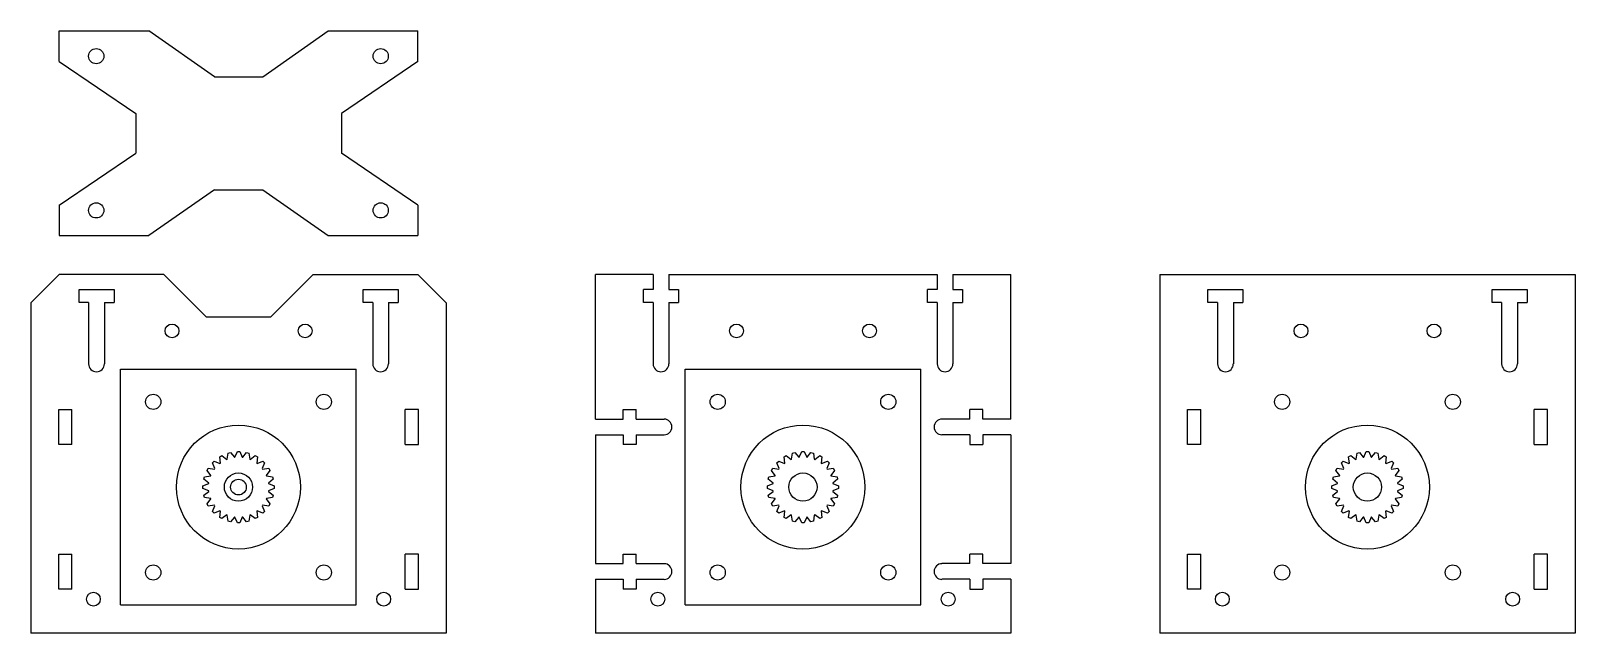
# Model space of a CAD drawing. Header units: inches. Extents: x -6 to 4.9, y 0.5 to 4.7.
import ezdxf

# ---------------------------------------------------------------- set-up
doc = ezdxf.new("R2010")
doc.units = ezdxf.units.IN
doc.header["$MEASUREMENT"] = 0
doc.layers.get('0').update_dxf_attribs({"lineweight": 25, "true_color": 0xffffff})

msp = doc.modelspace()

# ---------------------------------------------------------------- linework, layer by layer
for p, q in [((-5.8, 4.509), (-5.8, 4.725)), ((-5.8, 4.725), (-5.164, 4.725)), ((-4.7, 4.4), (-5.164, 4.725)), ((-4.357, 4.4), (-3.893, 4.725)), ((-3.893, 4.725), (-3.257, 4.725)), ((-3.257, 4.509), (-3.257, 4.725)), ((-5.8, 4.509), (-5.257, 4.141)), ((-3.257, 4.509), (-3.8, 4.141)), ((-4.7, 4.4), (-4.357, 4.4)), ((-5.257, 4.141), (-5.257, 3.859)), ((-3.8, 4.141), (-3.8, 3.859)), ((-5.8, 3.491), (-5.257, 3.859)), ((-3.257, 3.491), (-3.8, 3.859)), ((-4.7, 3.6), (-5.164, 3.275)), ((-4.7, 3.6), (-4.357, 3.6)), ((-4.357, 3.6), (-3.893, 3.275)), ((-5.8, 3.491), (-5.8, 3.275)), ((-3.257, 3.491), (-3.257, 3.275)), ((-5.8, 3.275), (-5.164, 3.275)), ((-3.893, 3.275), (-3.257, 3.275)), ((-6, 2.8), (-5.8, 3)), ((-5.057, 3), (-5.8, 3)), ((-4.757, 2.7), (-5.057, 3)), ((-4.3, 2.7), (-4, 3)), ((-4, 3), (-3.257, 3)), ((-3.257, 3), (-3.057, 2.8)), ((-1.591, 3), (-2, 3)), ((-2, 1.975), (-2, 3)), ((-1.591, 3), (-1.591, 2.894)), ((-1.479, 3), (-1.479, 2.894)), ((-1.479, 3), (0.422, 3)), ((0.422, 3), (0.422, 2.894)), ((0.534, 3), (0.943, 3)), ((0.534, 3), (0.534, 2.894)), ((0.943, 1.975), (0.943, 3)), ((2, 3), (2, 0.46)), ((2, 3), (4.943, 3)), ((4.943, 3), (4.943, 0.46)), ((-1.659, 2.801), (-1.659, 2.894)), ((-1.591, 2.894), (-1.659, 2.894)), ((-1.479, 2.894), (-1.411, 2.894)), ((-1.411, 2.894), (-1.411, 2.801)), ((0.354, 2.801), (0.354, 2.894)), ((0.422, 2.894), (0.354, 2.894)), ((0.534, 2.894), (0.602, 2.894)), ((0.602, 2.894), (0.602, 2.801)), ((2.341, 2.801), (2.341, 2.894)), ((2.341, 2.894), (2.589, 2.894)), ((2.589, 2.894), (2.589, 2.801)), ((4.354, 2.801), (4.354, 2.894)), ((4.354, 2.894), (4.602, 2.894)), ((4.602, 2.894), (4.602, 2.801)), ((-6, 2.8), (-6, 0.46)), ((-3.057, 2.8), (-3.057, 0.46)), ((-1.591, 2.801), (-1.659, 2.801)), ((-1.591, 2.801), (-1.591, 2.367)), ((-1.479, 2.801), (-1.479, 2.367)), ((-1.479, 2.801), (-1.411, 2.801)), ((0.422, 2.801), (0.354, 2.801)), ((0.422, 2.801), (0.422, 2.367)), ((0.534, 2.801), (0.534, 2.367)), ((0.534, 2.801), (0.602, 2.801)), ((2.409, 2.801), (2.341, 2.801)), ((2.409, 2.801), (2.409, 2.367)), ((2.521, 2.801), (2.521, 2.367)), ((2.521, 2.801), (2.589, 2.801)), ((4.422, 2.801), (4.354, 2.801)), ((4.422, 2.801), (4.422, 2.367)), ((4.534, 2.801), (4.534, 2.367)), ((4.534, 2.801), (4.602, 2.801)), ((-4.757, 2.7), (-4.3, 2.7)), ((-5.364, 2.329), (-3.694, 2.329)), ((-5.364, 0.659), (-5.364, 2.329)), ((-3.694, 0.659), (-3.694, 2.329)), ((-1.364, 2.329), (0.306, 2.329)), ((-1.364, 0.659), (-1.364, 2.329)), ((0.306, 0.659), (0.306, 2.329)), ((-2, 1.975), (-1.803, 1.975)), ((-1.803, 2.044), (-1.71, 2.044)), ((-1.803, 1.975), (-1.803, 2.044)), ((-1.71, 1.975), (-1.71, 2.044)), ((-1.71, 1.975), (-1.513, 1.975)), ((0.653, 1.975), (0.456, 1.975)), ((0.746, 2.044), (0.653, 2.044)), ((0.653, 1.975), (0.653, 2.044)), ((0.746, 1.975), (0.746, 2.044)), ((0.943, 1.975), (0.746, 1.975)), ((2.197, 2.044), (2.29, 2.044)), ((2.197, 1.796), (2.197, 2.044)), ((2.29, 1.796), (2.29, 2.044)), ((4.746, 2.044), (4.653, 2.044)), ((4.653, 1.796), (4.653, 2.044)), ((4.746, 1.796), (4.746, 2.044)), ((-2, 1.864), (-1.803, 1.864)), ((-2, 1.864), (-2, 0.952)), ((-1.803, 1.864), (-1.803, 1.796)), ((-1.71, 1.864), (-1.513, 1.864)), ((-1.71, 1.864), (-1.71, 1.796)), ((0.653, 1.864), (0.456, 1.864)), ((0.653, 1.864), (0.653, 1.796)), ((0.943, 1.864), (0.746, 1.864)), ((0.746, 1.864), (0.746, 1.796)), ((0.943, 1.864), (0.943, 0.952)), ((-1.71, 1.796), (-1.803, 1.796)), ((0.653, 1.796), (0.746, 1.796)), ((2.29, 1.796), (2.197, 1.796)), ((4.653, 1.796), (4.746, 1.796)), ((-0.713, 1.666), (-0.701, 1.678)), ((-0.662, 1.708), (-0.647, 1.717)), ((-0.66, 1.662), (-0.657, 1.664)), ((-0.612, 1.69), (-0.609, 1.691)), ((-0.602, 1.735), (-0.586, 1.74)), ((-0.558, 1.705), (-0.555, 1.705)), ((-0.537, 1.746), (-0.52, 1.746)), ((-0.502, 1.705), (-0.499, 1.705)), ((-0.472, 1.74), (-0.455, 1.735)), ((-0.449, 1.691), (-0.445, 1.69)), ((-0.41, 1.717), (-0.395, 1.708)), ((-0.4, 1.664), (-0.397, 1.662)), ((-0.356, 1.678), (-0.344, 1.666)), ((3.287, 1.666), (3.299, 1.678)), ((3.338, 1.708), (3.353, 1.717)), ((3.34, 1.662), (3.343, 1.664)), ((3.388, 1.69), (3.391, 1.691)), ((3.398, 1.735), (3.414, 1.74)), ((3.442, 1.705), (3.445, 1.705)), ((3.463, 1.746), (3.48, 1.746)), ((3.498, 1.705), (3.501, 1.705)), ((3.528, 1.74), (3.545, 1.735)), ((3.551, 1.691), (3.555, 1.69)), ((3.59, 1.717), (3.605, 1.708)), ((3.6, 1.664), (3.603, 1.662)), ((3.644, 1.678), (3.656, 1.666)), ((-0.775, 1.551), (-0.77, 1.567)), ((-0.752, 1.612), (-0.743, 1.627)), ((-0.726, 1.574), (-0.725, 1.577)), ((-0.699, 1.622), (-0.697, 1.625)), ((-0.36, 1.625), (-0.358, 1.622)), ((-0.332, 1.577), (-0.331, 1.574)), ((-0.314, 1.627), (-0.306, 1.612)), ((-0.287, 1.567), (-0.283, 1.551)), ((3.225, 1.551), (3.23, 1.567)), ((3.248, 1.612), (3.257, 1.627)), ((3.274, 1.574), (3.275, 1.577)), ((3.301, 1.622), (3.303, 1.625)), ((3.64, 1.625), (3.642, 1.622)), ((3.668, 1.577), (3.669, 1.574)), ((3.686, 1.627), (3.694, 1.612)), ((3.713, 1.567), (3.717, 1.551)), ((-0.781, 1.485), (-0.781, 1.502)), ((-0.77, 1.42), (-0.775, 1.437)), ((-0.74, 1.52), (-0.74, 1.523)), ((-0.74, 1.464), (-0.74, 1.467)), ((-0.317, 1.523), (-0.317, 1.52)), ((-0.317, 1.467), (-0.317, 1.464)), ((-0.283, 1.437), (-0.287, 1.42)), ((-0.276, 1.502), (-0.276, 1.485)), ((3.219, 1.485), (3.219, 1.502)), ((3.23, 1.42), (3.225, 1.437)), ((3.26, 1.52), (3.26, 1.523)), ((3.26, 1.464), (3.26, 1.467)), ((3.683, 1.523), (3.683, 1.52)), ((3.683, 1.467), (3.683, 1.464)), ((3.717, 1.437), (3.713, 1.42)), ((3.724, 1.502), (3.724, 1.485)), ((-0.743, 1.36), (-0.752, 1.375)), ((-0.725, 1.41), (-0.726, 1.414)), ((-0.701, 1.309), (-0.713, 1.321)), ((-0.697, 1.362), (-0.699, 1.365)), ((-0.657, 1.323), (-0.66, 1.325)), ((-0.397, 1.325), (-0.4, 1.323)), ((-0.358, 1.365), (-0.36, 1.362)), ((-0.344, 1.321), (-0.356, 1.309)), ((-0.331, 1.414), (-0.332, 1.41)), ((-0.306, 1.375), (-0.314, 1.36)), ((3.257, 1.36), (3.248, 1.375)), ((3.275, 1.41), (3.274, 1.414)), ((3.299, 1.309), (3.287, 1.321)), ((3.303, 1.362), (3.301, 1.365)), ((3.343, 1.323), (3.34, 1.325)), ((3.603, 1.325), (3.6, 1.323)), ((3.642, 1.365), (3.64, 1.362)), ((3.656, 1.321), (3.644, 1.309)), ((3.669, 1.414), (3.668, 1.41)), ((3.694, 1.375), (3.686, 1.36)), ((-0.647, 1.271), (-0.662, 1.279)), ((-0.609, 1.296), (-0.612, 1.297)), ((-0.586, 1.248), (-0.602, 1.252)), ((-0.555, 1.282), (-0.558, 1.282)), ((-0.52, 1.241), (-0.537, 1.241)), ((-0.499, 1.282), (-0.502, 1.282)), ((-0.455, 1.252), (-0.472, 1.248)), ((-0.445, 1.297), (-0.449, 1.296)), ((-0.395, 1.279), (-0.41, 1.271)), ((3.353, 1.271), (3.338, 1.279)), ((3.391, 1.296), (3.388, 1.297)), ((3.414, 1.248), (3.398, 1.252)), ((3.445, 1.282), (3.442, 1.282)), ((3.48, 1.241), (3.463, 1.241)), ((3.501, 1.282), (3.498, 1.282)), ((3.545, 1.252), (3.528, 1.248)), ((3.555, 1.297), (3.551, 1.296)), ((3.605, 1.279), (3.59, 1.271)), ((-1.803, 1.02), (-1.71, 1.02)), ((-1.803, 0.952), (-1.803, 1.02)), ((-1.71, 0.952), (-1.71, 1.02)), ((0.746, 1.02), (0.653, 1.02)), ((0.653, 0.952), (0.653, 1.02)), ((0.746, 0.952), (0.746, 1.02)), ((2.197, 1.02), (2.29, 1.02)), ((2.197, 0.772), (2.197, 1.02)), ((2.29, 0.772), (2.29, 1.02)), ((4.746, 1.02), (4.653, 1.02)), ((4.653, 0.772), (4.653, 1.02)), ((4.746, 0.772), (4.746, 1.02)), ((-2, 0.952), (-1.803, 0.952)), ((-1.71, 0.952), (-1.513, 0.952)), ((0.653, 0.952), (0.456, 0.952)), ((0.943, 0.952), (0.746, 0.952)), ((-2, 0.841), (-1.803, 0.841)), ((-2, 0.841), (-2, 0.46)), ((-1.803, 0.841), (-1.803, 0.772)), ((-1.71, 0.772), (-1.803, 0.772)), ((-1.71, 0.841), (-1.513, 0.841)), ((-1.71, 0.841), (-1.71, 0.772)), ((0.653, 0.841), (0.456, 0.841)), ((0.653, 0.841), (0.653, 0.772)), ((0.653, 0.772), (0.746, 0.772)), ((0.943, 0.841), (0.746, 0.841)), ((0.746, 0.841), (0.746, 0.772)), ((0.943, 0.841), (0.943, 0.46)), ((2.29, 0.772), (2.197, 0.772)), ((4.653, 0.772), (4.746, 0.772)), ((-5.364, 0.659), (-3.694, 0.659)), ((-1.364, 0.659), (0.306, 0.659)), ((-3.057, 0.46), (-6, 0.46)), ((0.943, 0.46), (-2, 0.46)), ((4.943, 0.46), (2, 0.46))]:
    msp.add_line(p, q)
at = {"color": 3, "true_color": 0x00ff00}
for p, q in [((-5.659, 2.801), (-5.659, 2.894)), ((-5.659, 2.894), (-5.411, 2.894)), ((-5.411, 2.894), (-5.411, 2.801)), ((-3.646, 2.801), (-3.646, 2.894)), ((-3.646, 2.894), (-3.398, 2.894)), ((-3.398, 2.894), (-3.398, 2.801)), ((-5.591, 2.801), (-5.659, 2.801)), ((-5.591, 2.801), (-5.591, 2.367)), ((-5.479, 2.801), (-5.479, 2.367)), ((-5.479, 2.801), (-5.411, 2.801)), ((-3.578, 2.801), (-3.646, 2.801)), ((-3.578, 2.801), (-3.578, 2.367)), ((-3.466, 2.801), (-3.466, 2.367)), ((-3.466, 2.801), (-3.398, 2.801)), ((-5.803, 2.044), (-5.71, 2.044)), ((-5.803, 1.796), (-5.803, 2.044)), ((-5.71, 1.796), (-5.71, 2.044)), ((-3.254, 2.044), (-3.347, 2.044)), ((-3.347, 1.796), (-3.347, 2.044)), ((-3.254, 1.796), (-3.254, 2.044)), ((-5.71, 1.796), (-5.803, 1.796)), ((-3.347, 1.796), (-3.254, 1.796)), ((-5.803, 1.02), (-5.71, 1.02)), ((-5.803, 0.772), (-5.803, 1.02)), ((-5.71, 0.772), (-5.71, 1.02)), ((-3.254, 1.02), (-3.347, 1.02)), ((-3.347, 0.772), (-3.347, 1.02)), ((-3.254, 0.772), (-3.254, 1.02)), ((-5.71, 0.772), (-5.803, 0.772)), ((-3.347, 0.772), (-3.254, 0.772))]:
    msp.add_line(p, q, dxfattribs=at)
at = {"color": 1, "true_color": 0xff0000}
for p, q in [((-4.713, 1.666), (-4.701, 1.678)), ((-4.697, 1.625), (-4.713, 1.666)), ((-4.701, 1.678), (-4.66, 1.662)), ((-4.662, 1.708), (-4.647, 1.717)), ((-4.657, 1.664), (-4.662, 1.708)), ((-4.66, 1.662), (-4.657, 1.664)), ((-4.647, 1.717), (-4.612, 1.69)), ((-4.612, 1.69), (-4.609, 1.691)), ((-4.609, 1.691), (-4.602, 1.735)), ((-4.602, 1.735), (-4.586, 1.74)), ((-4.586, 1.74), (-4.558, 1.705)), ((-4.558, 1.705), (-4.555, 1.705)), ((-4.555, 1.705), (-4.537, 1.746)), ((-4.537, 1.746), (-4.52, 1.746)), ((-4.52, 1.746), (-4.502, 1.705)), ((-4.502, 1.705), (-4.499, 1.705)), ((-4.499, 1.705), (-4.472, 1.74)), ((-4.472, 1.74), (-4.455, 1.735)), ((-4.455, 1.735), (-4.449, 1.691)), ((-4.449, 1.691), (-4.445, 1.69)), ((-4.445, 1.69), (-4.41, 1.717)), ((-4.41, 1.717), (-4.395, 1.708)), ((-4.395, 1.708), (-4.4, 1.664)), ((-4.4, 1.664), (-4.397, 1.662)), ((-4.397, 1.662), (-4.356, 1.678)), ((-4.344, 1.666), (-4.36, 1.625)), ((-4.356, 1.678), (-4.344, 1.666)), ((-4.775, 1.551), (-4.77, 1.567)), ((-4.74, 1.523), (-4.775, 1.551)), ((-4.77, 1.567), (-4.726, 1.574)), ((-4.752, 1.612), (-4.743, 1.627)), ((-4.725, 1.577), (-4.752, 1.612)), ((-4.743, 1.627), (-4.699, 1.622)), ((-4.726, 1.574), (-4.725, 1.577)), ((-4.699, 1.622), (-4.697, 1.625)), ((-4.36, 1.625), (-4.358, 1.622)), ((-4.358, 1.622), (-4.314, 1.627)), ((-4.306, 1.612), (-4.332, 1.577)), ((-4.332, 1.577), (-4.331, 1.574)), ((-4.331, 1.574), (-4.287, 1.567)), ((-4.283, 1.551), (-4.317, 1.523)), ((-4.314, 1.627), (-4.306, 1.612)), ((-4.287, 1.567), (-4.283, 1.551)), ((-4.781, 1.502), (-4.74, 1.52)), ((-4.781, 1.485), (-4.781, 1.502)), ((-4.74, 1.467), (-4.781, 1.485)), ((-4.775, 1.437), (-4.74, 1.464)), ((-4.77, 1.42), (-4.775, 1.437)), ((-4.74, 1.52), (-4.74, 1.523)), ((-4.74, 1.464), (-4.74, 1.467)), ((-4.317, 1.523), (-4.317, 1.52)), ((-4.317, 1.52), (-4.276, 1.502)), ((-4.276, 1.485), (-4.317, 1.467)), ((-4.317, 1.467), (-4.317, 1.464)), ((-4.317, 1.464), (-4.283, 1.437)), ((-4.283, 1.437), (-4.287, 1.42)), ((-4.276, 1.502), (-4.276, 1.485)), ((-4.726, 1.414), (-4.77, 1.42)), ((-4.752, 1.375), (-4.725, 1.41)), ((-4.743, 1.36), (-4.752, 1.375)), ((-4.699, 1.365), (-4.743, 1.36)), ((-4.725, 1.41), (-4.726, 1.414)), ((-4.713, 1.321), (-4.697, 1.362)), ((-4.701, 1.309), (-4.713, 1.321)), ((-4.66, 1.325), (-4.701, 1.309)), ((-4.697, 1.362), (-4.699, 1.365)), ((-4.662, 1.279), (-4.657, 1.323)), ((-4.657, 1.323), (-4.66, 1.325)), ((-4.397, 1.325), (-4.4, 1.323)), ((-4.4, 1.323), (-4.395, 1.279)), ((-4.356, 1.309), (-4.397, 1.325)), ((-4.358, 1.365), (-4.36, 1.362)), ((-4.36, 1.362), (-4.344, 1.321)), ((-4.314, 1.36), (-4.358, 1.365)), ((-4.344, 1.321), (-4.356, 1.309)), ((-4.331, 1.414), (-4.332, 1.41)), ((-4.332, 1.41), (-4.306, 1.375)), ((-4.287, 1.42), (-4.331, 1.414)), ((-4.306, 1.375), (-4.314, 1.36)), ((-4.647, 1.271), (-4.662, 1.279)), ((-4.612, 1.297), (-4.647, 1.271)), ((-4.609, 1.296), (-4.612, 1.297)), ((-4.602, 1.252), (-4.609, 1.296)), ((-4.586, 1.248), (-4.602, 1.252)), ((-4.558, 1.282), (-4.586, 1.248)), ((-4.555, 1.282), (-4.558, 1.282)), ((-4.537, 1.241), (-4.555, 1.282)), ((-4.52, 1.241), (-4.537, 1.241)), ((-4.502, 1.282), (-4.52, 1.241)), ((-4.499, 1.282), (-4.502, 1.282)), ((-4.472, 1.248), (-4.499, 1.282)), ((-4.455, 1.252), (-4.472, 1.248)), ((-4.449, 1.296), (-4.455, 1.252)), ((-4.445, 1.297), (-4.449, 1.296)), ((-4.41, 1.271), (-4.445, 1.297)), ((-4.395, 1.279), (-4.41, 1.271))]:
    msp.add_line(p, q, dxfattribs=at)
at = {"color": 7, "true_color": 0x000000}
for p, q in [((-0.697, 1.625), (-0.713, 1.666)), ((-0.701, 1.678), (-0.66, 1.662)), ((-0.657, 1.664), (-0.662, 1.708)), ((-0.647, 1.717), (-0.612, 1.69)), ((-0.609, 1.691), (-0.602, 1.735)), ((-0.586, 1.74), (-0.558, 1.705)), ((-0.555, 1.705), (-0.537, 1.746)), ((-0.52, 1.746), (-0.502, 1.705)), ((-0.499, 1.705), (-0.472, 1.74)), ((-0.455, 1.735), (-0.449, 1.691)), ((-0.445, 1.69), (-0.41, 1.717)), ((-0.395, 1.708), (-0.4, 1.664)), ((-0.397, 1.662), (-0.356, 1.678)), ((-0.344, 1.666), (-0.36, 1.625)), ((3.303, 1.625), (3.287, 1.666)), ((3.299, 1.678), (3.34, 1.662)), ((3.343, 1.664), (3.338, 1.708)), ((3.353, 1.717), (3.388, 1.69)), ((3.391, 1.691), (3.398, 1.735)), ((3.414, 1.74), (3.442, 1.705)), ((3.445, 1.705), (3.463, 1.746)), ((3.48, 1.746), (3.498, 1.705)), ((3.501, 1.705), (3.528, 1.74)), ((3.545, 1.735), (3.551, 1.691)), ((3.555, 1.69), (3.59, 1.717)), ((3.605, 1.708), (3.6, 1.664)), ((3.603, 1.662), (3.644, 1.678)), ((3.656, 1.666), (3.64, 1.625)), ((-0.74, 1.523), (-0.775, 1.551)), ((-0.77, 1.567), (-0.726, 1.574)), ((-0.725, 1.577), (-0.752, 1.612)), ((-0.743, 1.627), (-0.699, 1.622)), ((-0.358, 1.622), (-0.314, 1.627)), ((-0.306, 1.612), (-0.332, 1.577)), ((-0.331, 1.574), (-0.287, 1.567)), ((-0.283, 1.551), (-0.317, 1.523)), ((3.26, 1.523), (3.225, 1.551)), ((3.23, 1.567), (3.274, 1.574)), ((3.275, 1.577), (3.248, 1.612)), ((3.257, 1.627), (3.301, 1.622)), ((3.642, 1.622), (3.686, 1.627)), ((3.694, 1.612), (3.668, 1.577)), ((3.669, 1.574), (3.713, 1.567)), ((3.717, 1.551), (3.683, 1.523)), ((-0.781, 1.502), (-0.74, 1.52)), ((-0.74, 1.467), (-0.781, 1.485)), ((-0.775, 1.437), (-0.74, 1.464)), ((-0.317, 1.52), (-0.276, 1.502)), ((-0.276, 1.485), (-0.317, 1.467)), ((-0.317, 1.464), (-0.283, 1.437)), ((3.219, 1.502), (3.26, 1.52)), ((3.26, 1.467), (3.219, 1.485)), ((3.225, 1.437), (3.26, 1.464)), ((3.683, 1.52), (3.724, 1.502)), ((3.724, 1.485), (3.683, 1.467)), ((3.683, 1.464), (3.717, 1.437)), ((-0.726, 1.414), (-0.77, 1.42)), ((-0.752, 1.375), (-0.725, 1.41)), ((-0.699, 1.365), (-0.743, 1.36)), ((-0.713, 1.321), (-0.697, 1.362)), ((-0.66, 1.325), (-0.701, 1.309)), ((-0.662, 1.279), (-0.657, 1.323)), ((-0.4, 1.323), (-0.395, 1.279)), ((-0.356, 1.309), (-0.397, 1.325)), ((-0.36, 1.362), (-0.344, 1.321)), ((-0.314, 1.36), (-0.358, 1.365)), ((-0.332, 1.41), (-0.306, 1.375)), ((-0.287, 1.42), (-0.331, 1.414)), ((3.274, 1.414), (3.23, 1.42)), ((3.248, 1.375), (3.275, 1.41)), ((3.301, 1.365), (3.257, 1.36)), ((3.287, 1.321), (3.303, 1.362)), ((3.34, 1.325), (3.299, 1.309)), ((3.338, 1.279), (3.343, 1.323)), ((3.6, 1.323), (3.605, 1.279)), ((3.644, 1.309), (3.603, 1.325)), ((3.64, 1.362), (3.656, 1.321)), ((3.686, 1.36), (3.642, 1.365)), ((3.668, 1.41), (3.694, 1.375)), ((3.713, 1.42), (3.669, 1.414)), ((-0.612, 1.297), (-0.647, 1.271)), ((-0.602, 1.252), (-0.609, 1.296)), ((-0.558, 1.282), (-0.586, 1.248)), ((-0.537, 1.241), (-0.555, 1.282)), ((-0.502, 1.282), (-0.52, 1.241)), ((-0.472, 1.248), (-0.499, 1.282)), ((-0.449, 1.296), (-0.455, 1.252)), ((-0.41, 1.271), (-0.445, 1.297)), ((3.388, 1.297), (3.353, 1.271)), ((3.398, 1.252), (3.391, 1.296)), ((3.442, 1.282), (3.414, 1.248)), ((3.463, 1.241), (3.445, 1.282)), ((3.498, 1.282), (3.48, 1.241)), ((3.528, 1.248), (3.501, 1.282)), ((3.551, 1.296), (3.545, 1.252)), ((3.59, 1.271), (3.555, 1.297))]:
    msp.add_line(p, q, dxfattribs=at)
at = {"color": 3, "true_color": 0x00ff00}
for centre, radius in [((-5.537, 4.546), 0.0539), ((-3.521, 4.546), 0.0539), ((-5.537, 3.454), 0.0539), ((-3.521, 3.454), 0.0539), ((-5, 2.6), 0.0491), ((-4.057, 2.6), 0.0491), ((-1, 2.6), 0.0491), ((-0.057, 2.6), 0.0491), ((3, 2.6), 0.0491), ((3.943, 2.6), 0.0491), ((-5.133, 2.098), 0.0539), ((-3.924, 2.098), 0.0539), ((-1.133, 2.098), 0.0539), ((0.076, 2.098), 0.0539), ((2.867, 2.098), 0.0539), ((4.076, 2.098), 0.0539), ((-5.133, 0.889), 0.0539), ((-3.924, 0.889), 0.0539), ((-1.133, 0.889), 0.0539), ((0.076, 0.889), 0.0539), ((2.867, 0.889), 0.0539), ((4.076, 0.889), 0.0539), ((-5.557, 0.7), 0.0491), ((-3.5, 0.7), 0.0491), ((-1.557, 0.7), 0.0491), ((0.5, 0.7), 0.0491), ((2.443, 0.7), 0.0491), ((4.5, 0.7), 0.0491)]:
    msp.add_circle(centre, radius, dxfattribs=at)
at = {"color": 14, "true_color": 0x800000}
for centre in [(-4.529, 1.494), (-0.529, 1.494), (3.471, 1.494)]:
    msp.add_circle(centre, 0.439, dxfattribs=at)
at = {"color": 4, "true_color": 0x00ffff}
msp.add_circle((-4.529, 1.494), 0.1, dxfattribs=at)
at = {"color": 6, "true_color": 0xff00ff}
msp.add_circle((-4.529, 1.494), 0.0557, dxfattribs=at)
for centre in [(-0.529, 1.494), (3.471, 1.494)]:
    msp.add_circle(centre, 0.1)
at = {"color": 3, "true_color": 0x00ff00}
for centre in [(-5.535, 2.367), (-3.522, 2.367)]:
    msp.add_arc(centre, 0.0557, 180, 0, dxfattribs=at)
for centre, start, end in [((-1.535, 2.367), 180, 0), ((0.478, 2.367), 180, 0), ((2.465, 2.367), 180, 0), ((4.478, 2.367), 180, 0), ((-1.513, 1.92), 270, 90), ((0.456, 1.92), 90, 270), ((-1.513, 0.896), 270, 90), ((0.456, 0.896), 90, 270)]:
    msp.add_arc(centre, 0.0557, start, end)

doc.saveas('drawing.dxf')
